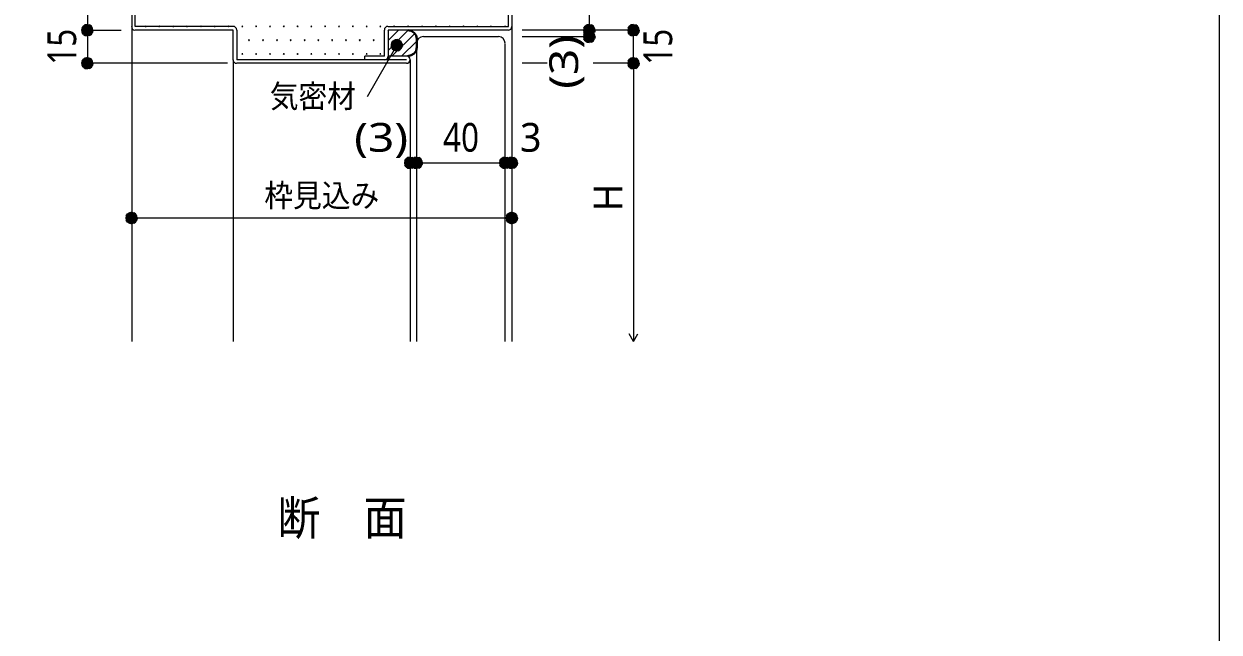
# Model space of a CAD drawing. Header units: millimetres. Extents: x 0 to 420, y 0 to 297.
# Drawn here: x 312.1 to 420.2, y 169.3 to 224.3 of the extents above; entities that cross this region are included whole.
import ezdxf
from ezdxf.enums import TextEntityAlignment as Align

# ---------------------------------------------------------------- set-up
doc = ezdxf.new("R2010")
doc.units = ezdxf.units.MM
doc.styles.add('kst32b', font='NotoSansJP-Variable.ttf')

msp = doc.modelspace()

# ---------------------------------------------------------------- hatches: boundary and pattern name
h = msp.add_hatch(color=7)
h.paths.add_polyline_path([(317.58, 224.24), (317.44, 224.13), (317.8, 223.77), (317.58, 224.24)])
h.paths.add_polyline_path([(317.44, 224.13), (317.8, 223.77), (317.31, 223.96), (317.44, 224.13)])
h.paths.add_polyline_path([(317.8, 223.77), (317.31, 223.96), (317.27, 223.77), (317.8, 223.77)])
h = msp.add_hatch(color=7)
h.paths.add_polyline_path([(318.16, 224.13), (317.99, 224.24), (317.8, 223.77), (318.16, 224.13)])
h.paths.add_polyline_path([(317.99, 224.24), (317.8, 223.77), (317.8, 224.28), (317.99, 224.24)])
h.paths.add_polyline_path([(317.8, 223.77), (317.8, 224.28), (317.58, 224.24), (317.8, 223.77)])
for points in [[(318.26, 223.96), (318.16, 224.13), (317.8, 223.77), (318.26, 223.96)], [(323.07, 224.15), (323.05, 224.13), (323.02, 224.11), (323.05, 224.09), (323.07, 224.07), (323.09, 224.09), (323.11, 224.11), (323.09, 224.13), (323.07, 224.15)], [(324.32, 224.15), (324.29, 224.13), (324.27, 224.11), (324.29, 224.09), (324.32, 224.07), (324.34, 224.09), (324.36, 224.11), (324.34, 224.13), (324.32, 224.15)], [(325.56, 224.15), (325.54, 224.13), (325.52, 224.11), (325.54, 224.09), (325.56, 224.07), (325.59, 224.09), (325.61, 224.11), (325.59, 224.13), (325.56, 224.15)], [(326.81, 224.15), (326.79, 224.13), (326.77, 224.11), (326.79, 224.09), (326.81, 224.07), (326.83, 224.09), (326.86, 224.11), (326.83, 224.13), (326.81, 224.15)], [(328.06, 224.15), (328.04, 224.13), (328.02, 224.11), (328.04, 224.09), (328.06, 224.07), (328.08, 224.09), (328.1, 224.11), (328.08, 224.13), (328.06, 224.15)], [(329.31, 224.15), (329.29, 224.13), (329.27, 224.11), (329.29, 224.09), (329.31, 224.07), (329.33, 224.09), (329.35, 224.11), (329.33, 224.13), (329.31, 224.15)], [(330.56, 224.15), (330.54, 224.13), (330.52, 224.11), (330.54, 224.09), (330.56, 224.07), (330.58, 224.09), (330.6, 224.11), (330.58, 224.13), (330.56, 224.15)], [(331.81, 224.15), (331.79, 224.13), (331.77, 224.11), (331.79, 224.09), (331.81, 224.07), (331.83, 224.09), (331.85, 224.11), (331.83, 224.13), (331.81, 224.15)], [(333.06, 224.15), (333.04, 224.13), (333.02, 224.11), (333.04, 224.09), (333.06, 224.07), (333.08, 224.09), (333.1, 224.11), (333.08, 224.13), (333.06, 224.15)], [(334.31, 224.15), (334.29, 224.13), (334.26, 224.11), (334.29, 224.09), (334.31, 224.07), (334.33, 224.09), (334.35, 224.11), (334.33, 224.13), (334.31, 224.15)], [(335.56, 224.15), (335.53, 224.13), (335.51, 224.11), (335.53, 224.09), (335.56, 224.07), (335.58, 224.09), (335.6, 224.11), (335.58, 224.13), (335.56, 224.15)], [(336.8, 224.15), (336.78, 224.13), (336.76, 224.11), (336.78, 224.09), (336.8, 224.07), (336.83, 224.09), (336.85, 224.11), (336.83, 224.13), (336.8, 224.15)], [(338.05, 224.15), (338.03, 224.13), (338.01, 224.11), (338.03, 224.09), (338.05, 224.07), (338.07, 224.09), (338.1, 224.11), (338.07, 224.13), (338.05, 224.15)], [(339.3, 224.15), (339.28, 224.13), (339.26, 224.11), (339.28, 224.09), (339.3, 224.07), (339.32, 224.09), (339.34, 224.11), (339.32, 224.13), (339.3, 224.15)], [(340.55, 224.15), (340.53, 224.13), (340.51, 224.11), (340.53, 224.09), (340.55, 224.07), (340.57, 224.09), (340.59, 224.11), (340.57, 224.13), (340.55, 224.15)], [(341.8, 224.15), (341.78, 224.13), (341.76, 224.11), (341.78, 224.09), (341.8, 224.07), (341.82, 224.09), (341.84, 224.11), (341.82, 224.13), (341.8, 224.15)], [(343.05, 224.15), (343.03, 224.13), (343.01, 224.11), (343.03, 224.09), (343.05, 224.07), (343.07, 224.09), (343.09, 224.11), (343.07, 224.13), (343.05, 224.15)], [(344.3, 224.15), (344.28, 224.13), (344.25, 224.11), (344.28, 224.09), (344.3, 224.07), (344.32, 224.09), (344.34, 224.11), (344.32, 224.13), (344.3, 224.15)], [(345.55, 224.15), (345.52, 224.13), (345.5, 224.11), (345.52, 224.09), (345.55, 224.07), (345.57, 224.09), (345.59, 224.11), (345.57, 224.13), (345.55, 224.15)], [(346.82, 224.15), (346.79, 224.13), (346.77, 224.11), (346.79, 224.09), (346.82, 224.07), (346.84, 224.09), (346.86, 224.11), (346.84, 224.13), (346.82, 224.15)], [(348.06, 224.15), (348.04, 224.13), (348.02, 224.11), (348.04, 224.09), (348.06, 224.07), (348.09, 224.09), (348.11, 224.11), (348.09, 224.13), (348.06, 224.15)], [(349.31, 224.15), (349.29, 224.13), (349.27, 224.11), (349.29, 224.09), (349.31, 224.07), (349.33, 224.09), (349.36, 224.11), (349.33, 224.13), (349.31, 224.15)], [(350.56, 224.15), (350.54, 224.13), (350.52, 224.11), (350.54, 224.09), (350.56, 224.07), (350.58, 224.09), (350.6, 224.11), (350.58, 224.13), (350.56, 224.15)], [(351.81, 224.15), (351.79, 224.13), (351.77, 224.11), (351.79, 224.09), (351.81, 224.07), (351.83, 224.09), (351.85, 224.11), (351.83, 224.13), (351.81, 224.15)], [(353.06, 224.15), (353.04, 224.13), (353.02, 224.11), (353.04, 224.09), (353.06, 224.07), (353.08, 224.09), (353.1, 224.11), (353.08, 224.13), (353.06, 224.15)], [(354.31, 224.15), (354.29, 224.13), (354.27, 224.11), (354.29, 224.09), (354.31, 224.07), (354.33, 224.09), (354.35, 224.11), (354.33, 224.13), (354.31, 224.15)], [(355.56, 224.15), (355.54, 224.13), (355.52, 224.11), (355.54, 224.09), (355.56, 224.07), (355.58, 224.09), (355.6, 224.11), (355.58, 224.13), (355.56, 224.15)], [(363.66, 223.96), (363.56, 224.13), (363.18, 223.77), (363.66, 223.96)], [(367.66, 223.96), (367.56, 224.13), (367.18, 223.77), (367.66, 223.96)], [(332.42, 222.91), (332.4, 222.88), (332.38, 222.86), (332.4, 222.84), (332.42, 222.82), (332.44, 222.84), (332.46, 222.86), (332.44, 222.88), (332.42, 222.91)], [(333.67, 222.91), (333.65, 222.88), (333.63, 222.86), (333.65, 222.84), (333.67, 222.82), (333.69, 222.84), (333.71, 222.86), (333.69, 222.88), (333.67, 222.91)], [(334.94, 222.91), (334.92, 222.88), (334.9, 222.86), (334.92, 222.84), (334.94, 222.82), (334.96, 222.84), (334.98, 222.86), (334.96, 222.88), (334.94, 222.91)], [(336.19, 222.91), (336.17, 222.88), (336.15, 222.86), (336.17, 222.84), (336.19, 222.82), (336.21, 222.84), (336.23, 222.86), (336.21, 222.88), (336.19, 222.91)], [(337.44, 222.91), (337.42, 222.88), (337.4, 222.86), (337.42, 222.84), (337.44, 222.82), (337.46, 222.84), (337.48, 222.86), (337.46, 222.88), (337.44, 222.91)], [(338.69, 222.91), (338.67, 222.88), (338.65, 222.86), (338.67, 222.84), (338.69, 222.82), (338.71, 222.84), (338.73, 222.86), (338.71, 222.88), (338.69, 222.91)], [(339.94, 222.91), (339.92, 222.88), (339.89, 222.86), (339.92, 222.84), (339.94, 222.82), (339.96, 222.84), (339.98, 222.86), (339.96, 222.88), (339.94, 222.91)], [(341.19, 222.91), (341.16, 222.88), (341.14, 222.86), (341.16, 222.84), (341.19, 222.82), (341.21, 222.84), (341.23, 222.86), (341.21, 222.88), (341.19, 222.91)], [(342.43, 222.91), (342.41, 222.88), (342.39, 222.86), (342.41, 222.84), (342.43, 222.82), (342.46, 222.84), (342.48, 222.86), (342.46, 222.88), (342.43, 222.91)], [(343.68, 222.91), (343.66, 222.88), (343.64, 222.86), (343.66, 222.84), (343.68, 222.82), (343.7, 222.84), (343.73, 222.86), (343.7, 222.88), (343.68, 222.91)], [(363.66, 223.37), (363.56, 223.52), (363.18, 223.16), (363.66, 223.37)], [(331.81, 221.66), (331.79, 221.64), (331.77, 221.62), (331.79, 221.59), (331.81, 221.57), (331.83, 221.59), (331.85, 221.62), (331.83, 221.64), (331.81, 221.66)], [(333.06, 221.66), (333.04, 221.64), (333.02, 221.62), (333.04, 221.59), (333.06, 221.57), (333.08, 221.59), (333.1, 221.62), (333.08, 221.64), (333.06, 221.66)], [(334.31, 221.66), (334.29, 221.64), (334.26, 221.62), (334.29, 221.59), (334.31, 221.57), (334.33, 221.59), (334.35, 221.62), (334.33, 221.64), (334.31, 221.66)], [(335.56, 221.66), (335.53, 221.64), (335.51, 221.62), (335.53, 221.59), (335.56, 221.57), (335.58, 221.59), (335.6, 221.62), (335.58, 221.64), (335.56, 221.66)], [(336.8, 221.66), (336.78, 221.64), (336.76, 221.62), (336.78, 221.59), (336.8, 221.57), (336.83, 221.59), (336.85, 221.62), (336.83, 221.64), (336.8, 221.66)], [(338.05, 221.66), (338.03, 221.64), (338.01, 221.62), (338.03, 221.59), (338.05, 221.57), (338.07, 221.59), (338.1, 221.62), (338.07, 221.64), (338.05, 221.66)], [(339.3, 221.66), (339.28, 221.64), (339.26, 221.62), (339.28, 221.59), (339.3, 221.57), (339.32, 221.59), (339.34, 221.62), (339.32, 221.64), (339.3, 221.66)], [(340.55, 221.66), (340.53, 221.64), (340.51, 221.62), (340.53, 221.59), (340.55, 221.57), (340.57, 221.59), (340.59, 221.62), (340.57, 221.64), (340.55, 221.66)], [(341.8, 221.66), (341.78, 221.64), (341.76, 221.62), (341.78, 221.59), (341.8, 221.57), (341.82, 221.59), (341.84, 221.62), (341.82, 221.64), (341.8, 221.66)], [(343.05, 221.66), (343.03, 221.64), (343.01, 221.62), (343.03, 221.59), (343.05, 221.57), (343.07, 221.59), (343.09, 221.62), (343.07, 221.64), (343.05, 221.66)], [(344.3, 221.66), (344.28, 221.64), (344.25, 221.62), (344.28, 221.59), (344.3, 221.57), (344.32, 221.59), (344.34, 221.62), (344.32, 221.64), (344.3, 221.66)], [(346.07, 222), (346.22, 222.14), (345.78, 222.4), (346.07, 222)], [(318.26, 220.96), (318.16, 221.13), (317.8, 220.77), (318.26, 220.96)], [(367.66, 220.96), (367.56, 221.13), (367.18, 220.77), (367.66, 220.96)], [(347.47, 211.96), (347.34, 212.13), (346.99, 211.77), (347.47, 211.96)], [(348.06, 211.96), (347.96, 212.13), (347.6, 211.77), (348.06, 211.96)], [(356.07, 211.96), (355.96, 212.13), (355.58, 211.77), (356.07, 211.96)], [(356.66, 211.96), (356.55, 212.13), (356.19, 211.77), (356.66, 211.96)], [(322.26, 206.97), (322.16, 207.14), (321.8, 206.78), (322.26, 206.97)], [(356.66, 206.97), (356.55, 207.14), (356.19, 206.78), (356.66, 206.97)]]:
    msp.add_hatch(color=7).paths.add_polyline_path(points)
h = msp.add_hatch(color=7)
h.paths.add_polyline_path([(318.16, 223.39), (318.26, 223.56), (317.8, 223.77), (318.16, 223.39)])
h.paths.add_polyline_path([(318.26, 223.56), (317.8, 223.77), (318.3, 223.77), (318.26, 223.56)])
h.paths.add_polyline_path([(317.8, 223.77), (318.3, 223.77), (318.26, 223.96), (317.8, 223.77)])
h = msp.add_hatch(color=7)
h.paths.add_polyline_path([(362.99, 224.24), (362.82, 224.13), (363.18, 223.77), (362.99, 224.24)])
h.paths.add_polyline_path([(362.82, 224.13), (363.18, 223.77), (362.71, 223.96), (362.82, 224.13)])
h.paths.add_polyline_path([(363.18, 223.77), (362.71, 223.96), (362.67, 223.77), (363.18, 223.77)])
h = msp.add_hatch(color=7)
h.paths.add_polyline_path([(363.56, 224.13), (363.39, 224.24), (363.18, 223.77), (363.56, 224.13)])
h.paths.add_polyline_path([(363.39, 224.24), (363.18, 223.77), (363.18, 224.28), (363.39, 224.24)])
h.paths.add_polyline_path([(363.18, 223.77), (363.18, 224.28), (362.99, 224.24), (363.18, 223.77)])
h = msp.add_hatch(color=7)
h.paths.add_polyline_path([(363.56, 223.39), (363.66, 223.56), (363.18, 223.77), (363.56, 223.39)])
h.paths.add_polyline_path([(363.66, 223.56), (363.18, 223.77), (363.71, 223.77), (363.66, 223.56)])
h.paths.add_polyline_path([(363.18, 223.77), (363.71, 223.77), (363.66, 223.96), (363.18, 223.77)])
h = msp.add_hatch(color=7)
h.paths.add_polyline_path([(366.99, 224.24), (366.82, 224.13), (367.18, 223.77), (366.99, 224.24)])
h.paths.add_polyline_path([(366.82, 224.13), (367.18, 223.77), (366.71, 223.96), (366.82, 224.13)])
h.paths.add_polyline_path([(367.18, 223.77), (366.71, 223.96), (366.67, 223.77), (367.18, 223.77)])
h = msp.add_hatch(color=7)
h.paths.add_polyline_path([(367.56, 224.13), (367.39, 224.24), (367.18, 223.77), (367.56, 224.13)])
h.paths.add_polyline_path([(367.39, 224.24), (367.18, 223.77), (367.18, 224.28), (367.39, 224.24)])
h.paths.add_polyline_path([(367.18, 223.77), (367.18, 224.28), (366.99, 224.24), (367.18, 223.77)])
h = msp.add_hatch(color=7)
h.paths.add_polyline_path([(367.56, 223.39), (367.66, 223.56), (367.18, 223.77), (367.56, 223.39)])
h.paths.add_polyline_path([(367.66, 223.56), (367.18, 223.77), (367.71, 223.77), (367.66, 223.56)])
h.paths.add_polyline_path([(367.18, 223.77), (367.71, 223.77), (367.66, 223.96), (367.18, 223.77)])
h = msp.add_hatch(color=7)
h.paths.add_polyline_path([(317.27, 223.77), (317.31, 223.56), (317.8, 223.77), (317.27, 223.77)])
h.paths.add_polyline_path([(317.31, 223.56), (317.8, 223.77), (317.44, 223.39), (317.31, 223.56)])
h.paths.add_polyline_path([(317.8, 223.77), (317.44, 223.39), (317.58, 223.29), (317.8, 223.77)])
h = msp.add_hatch(color=7)
h.paths.add_polyline_path([(317.58, 223.29), (317.8, 223.24), (317.8, 223.77), (317.58, 223.29)])
h.paths.add_polyline_path([(317.8, 223.24), (317.8, 223.77), (317.99, 223.29), (317.8, 223.24)])
h.paths.add_polyline_path([(317.8, 223.77), (317.99, 223.29), (318.16, 223.39), (317.8, 223.77)])
h = msp.add_hatch(color=7)
h.paths.add_polyline_path([(345.63, 222.88), (345.46, 222.8), (345.78, 222.4), (345.63, 222.88)])
h.paths.add_polyline_path([(345.46, 222.8), (345.78, 222.4), (345.33, 222.65), (345.46, 222.8)])
h.paths.add_polyline_path([(345.78, 222.4), (345.33, 222.65), (345.27, 222.46), (345.78, 222.4)])
h = msp.add_hatch(color=7)
h.paths.add_polyline_path([(346.18, 222.72), (346.03, 222.84), (345.78, 222.4), (346.18, 222.72)])
h.paths.add_polyline_path([(346.03, 222.84), (345.78, 222.4), (345.84, 222.91), (346.03, 222.84)])
h.paths.add_polyline_path([(345.78, 222.4), (345.84, 222.91), (345.63, 222.88), (345.78, 222.4)])
h = msp.add_hatch(color=7)
h.paths.add_polyline_path([(346.22, 222.14), (346.29, 222.33), (345.78, 222.4), (346.22, 222.14)])
h.paths.add_polyline_path([(346.29, 222.33), (345.78, 222.4), (346.27, 222.53), (346.29, 222.33)])
h.paths.add_polyline_path([(345.78, 222.4), (346.27, 222.53), (346.18, 222.72), (345.78, 222.4)])
h = msp.add_hatch(color=7)
h.paths.add_polyline_path([(362.67, 223.77), (362.71, 223.56), (363.18, 223.77), (362.67, 223.77)])
h.paths.add_polyline_path([(362.71, 223.56), (363.18, 223.77), (362.82, 223.39), (362.71, 223.56)])
h.paths.add_polyline_path([(363.18, 223.77), (362.82, 223.39), (362.99, 223.29), (363.18, 223.77)])
h = msp.add_hatch(color=7)
h.paths.add_polyline_path([(362.99, 223.65), (362.82, 223.52), (363.18, 223.16), (362.99, 223.65)])
h.paths.add_polyline_path([(362.82, 223.52), (363.18, 223.16), (362.71, 223.37), (362.82, 223.52)])
h.paths.add_polyline_path([(363.18, 223.16), (362.71, 223.37), (362.67, 223.16), (363.18, 223.16)])
h = msp.add_hatch(color=7)
h.paths.add_polyline_path([(362.67, 223.16), (362.71, 222.97), (363.18, 223.16), (362.67, 223.16)])
h.paths.add_polyline_path([(362.71, 222.97), (363.18, 223.16), (362.82, 222.8), (362.71, 222.97)])
h.paths.add_polyline_path([(363.18, 223.16), (362.82, 222.8), (362.99, 222.69), (363.18, 223.16)])
h = msp.add_hatch(color=7)
h.paths.add_polyline_path([(362.99, 223.29), (363.18, 223.24), (363.18, 223.77), (362.99, 223.29)])
h.paths.add_polyline_path([(363.18, 223.24), (363.18, 223.77), (363.39, 223.29), (363.18, 223.24)])
h.paths.add_polyline_path([(363.18, 223.77), (363.39, 223.29), (363.56, 223.39), (363.18, 223.77)])
h = msp.add_hatch(color=7)
h.paths.add_polyline_path([(363.56, 223.52), (363.39, 223.65), (363.18, 223.16), (363.56, 223.52)])
h.paths.add_polyline_path([(363.39, 223.65), (363.18, 223.16), (363.18, 223.69), (363.39, 223.65)])
h.paths.add_polyline_path([(363.18, 223.16), (363.18, 223.69), (362.99, 223.65), (363.18, 223.16)])
h = msp.add_hatch(color=7)
h.paths.add_polyline_path([(362.99, 222.69), (363.18, 222.65), (363.18, 223.16), (362.99, 222.69)])
h.paths.add_polyline_path([(363.18, 222.65), (363.18, 223.16), (363.39, 222.69), (363.18, 222.65)])
h.paths.add_polyline_path([(363.18, 223.16), (363.39, 222.69), (363.56, 222.8), (363.18, 223.16)])
h = msp.add_hatch(color=7)
h.paths.add_polyline_path([(363.56, 222.8), (363.66, 222.97), (363.18, 223.16), (363.56, 222.8)])
h.paths.add_polyline_path([(363.66, 222.97), (363.18, 223.16), (363.71, 223.16), (363.66, 222.97)])
h.paths.add_polyline_path([(363.18, 223.16), (363.71, 223.16), (363.66, 223.37), (363.18, 223.16)])
h = msp.add_hatch(color=7)
h.paths.add_polyline_path([(366.67, 223.77), (366.71, 223.56), (367.18, 223.77), (366.67, 223.77)])
h.paths.add_polyline_path([(366.71, 223.56), (367.18, 223.77), (366.82, 223.39), (366.71, 223.56)])
h.paths.add_polyline_path([(367.18, 223.77), (366.82, 223.39), (366.99, 223.29), (367.18, 223.77)])
h = msp.add_hatch(color=7)
h.paths.add_polyline_path([(366.99, 223.29), (367.18, 223.24), (367.18, 223.77), (366.99, 223.29)])
h.paths.add_polyline_path([(367.18, 223.24), (367.18, 223.77), (367.39, 223.29), (367.18, 223.24)])
h.paths.add_polyline_path([(367.18, 223.77), (367.39, 223.29), (367.56, 223.39), (367.18, 223.77)])
h = msp.add_hatch(color=7)
h.paths.add_polyline_path([(345.27, 222.46), (345.27, 222.27), (345.78, 222.4), (345.27, 222.46)])
h.paths.add_polyline_path([(345.27, 222.27), (345.78, 222.4), (345.36, 222.08), (345.27, 222.27)])
h.paths.add_polyline_path([(345.78, 222.4), (345.36, 222.08), (345.52, 221.95), (345.78, 222.4)])
h = msp.add_hatch(color=7)
h.paths.add_polyline_path([(345.52, 221.95), (345.72, 221.89), (345.78, 222.4), (345.52, 221.95)])
h.paths.add_polyline_path([(345.72, 221.89), (345.78, 222.4), (345.91, 221.89), (345.72, 221.89)])
h.paths.add_polyline_path([(345.78, 222.4), (345.91, 221.89), (346.07, 222), (345.78, 222.4)])
h = msp.add_hatch(color=7)
h.paths.add_polyline_path([(317.58, 221.23), (317.44, 221.13), (317.8, 220.77), (317.58, 221.23)])
h.paths.add_polyline_path([(317.44, 221.13), (317.8, 220.77), (317.31, 220.96), (317.44, 221.13)])
h.paths.add_polyline_path([(317.8, 220.77), (317.31, 220.96), (317.27, 220.77), (317.8, 220.77)])
h = msp.add_hatch(color=7)
h.paths.add_polyline_path([(317.27, 220.77), (317.31, 220.58), (317.8, 220.77), (317.27, 220.77)])
h.paths.add_polyline_path([(317.31, 220.58), (317.8, 220.77), (317.44, 220.41), (317.31, 220.58)])
h.paths.add_polyline_path([(317.8, 220.77), (317.44, 220.41), (317.58, 220.3), (317.8, 220.77)])
h = msp.add_hatch(color=7)
h.paths.add_polyline_path([(318.16, 221.13), (317.99, 221.23), (317.8, 220.77), (318.16, 221.13)])
h.paths.add_polyline_path([(317.99, 221.23), (317.8, 220.77), (317.8, 221.28), (317.99, 221.23)])
h.paths.add_polyline_path([(317.8, 220.77), (317.8, 221.28), (317.58, 221.23), (317.8, 220.77)])
h = msp.add_hatch(color=7)
h.paths.add_polyline_path([(317.58, 220.3), (317.8, 220.26), (317.8, 220.77), (317.58, 220.3)])
h.paths.add_polyline_path([(317.8, 220.26), (317.8, 220.77), (317.99, 220.3), (317.8, 220.26)])
h.paths.add_polyline_path([(317.8, 220.77), (317.99, 220.3), (318.16, 220.41), (317.8, 220.77)])
h = msp.add_hatch(color=7)
h.paths.add_polyline_path([(318.16, 220.41), (318.26, 220.58), (317.8, 220.77), (318.16, 220.41)])
h.paths.add_polyline_path([(318.26, 220.58), (317.8, 220.77), (318.3, 220.77), (318.26, 220.58)])
h.paths.add_polyline_path([(317.8, 220.77), (318.3, 220.77), (318.26, 220.96), (317.8, 220.77)])
h = msp.add_hatch(color=7)
h.paths.add_polyline_path([(366.99, 221.23), (366.82, 221.13), (367.18, 220.77), (366.99, 221.23)])
h.paths.add_polyline_path([(366.82, 221.13), (367.18, 220.77), (366.71, 220.96), (366.82, 221.13)])
h.paths.add_polyline_path([(367.18, 220.77), (366.71, 220.96), (366.67, 220.77), (367.18, 220.77)])
h = msp.add_hatch(color=7)
h.paths.add_polyline_path([(366.67, 220.77), (366.71, 220.58), (367.18, 220.77), (366.67, 220.77)])
h.paths.add_polyline_path([(366.71, 220.58), (367.18, 220.77), (366.82, 220.41), (366.71, 220.58)])
h.paths.add_polyline_path([(367.18, 220.77), (366.82, 220.41), (366.99, 220.3), (367.18, 220.77)])
h = msp.add_hatch(color=7)
h.paths.add_polyline_path([(367.56, 221.13), (367.39, 221.23), (367.18, 220.77), (367.56, 221.13)])
h.paths.add_polyline_path([(367.39, 221.23), (367.18, 220.77), (367.18, 221.28), (367.39, 221.23)])
h.paths.add_polyline_path([(367.18, 220.77), (367.18, 221.28), (366.99, 221.23), (367.18, 220.77)])
h = msp.add_hatch(color=7)
h.paths.add_polyline_path([(366.99, 220.3), (367.18, 220.26), (367.18, 220.77), (366.99, 220.3)])
h.paths.add_polyline_path([(367.18, 220.26), (367.18, 220.77), (367.39, 220.3), (367.18, 220.26)])
h.paths.add_polyline_path([(367.18, 220.77), (367.39, 220.3), (367.56, 220.41), (367.18, 220.77)])
h = msp.add_hatch(color=7)
h.paths.add_polyline_path([(367.56, 220.41), (367.66, 220.58), (367.18, 220.77), (367.56, 220.41)])
h.paths.add_polyline_path([(367.66, 220.58), (367.18, 220.77), (367.71, 220.77), (367.66, 220.58)])
h.paths.add_polyline_path([(367.18, 220.77), (367.71, 220.77), (367.66, 220.96), (367.18, 220.77)])
h = msp.add_hatch(color=7)
h.paths.add_polyline_path([(346.79, 212.24), (346.63, 212.13), (346.99, 211.77), (346.79, 212.24)])
h.paths.add_polyline_path([(346.63, 212.13), (346.99, 211.77), (346.52, 211.96), (346.63, 212.13)])
h.paths.add_polyline_path([(346.99, 211.77), (346.52, 211.96), (346.48, 211.77), (346.99, 211.77)])
h = msp.add_hatch(color=7)
h.paths.add_polyline_path([(347.34, 212.13), (347.18, 212.24), (346.99, 211.77), (347.34, 212.13)])
h.paths.add_polyline_path([(347.18, 212.24), (346.99, 211.77), (346.99, 212.28), (347.18, 212.24)])
h.paths.add_polyline_path([(346.99, 211.77), (346.99, 212.28), (346.79, 212.24), (346.99, 211.77)])
h = msp.add_hatch(color=7)
h.paths.add_polyline_path([(347.34, 211.41), (347.47, 211.56), (346.99, 211.77), (347.34, 211.41)])
h.paths.add_polyline_path([(347.47, 211.56), (346.99, 211.77), (347.49, 211.77), (347.47, 211.56)])
h.paths.add_polyline_path([(346.99, 211.77), (347.49, 211.77), (347.47, 211.96), (346.99, 211.77)])
h = msp.add_hatch(color=7)
h.paths.add_polyline_path([(347.39, 212.24), (347.22, 212.13), (347.6, 211.77), (347.39, 212.24)])
h.paths.add_polyline_path([(347.22, 212.13), (347.6, 211.77), (347.11, 211.96), (347.22, 212.13)])
h.paths.add_polyline_path([(347.6, 211.77), (347.11, 211.96), (347.07, 211.77), (347.6, 211.77)])
h = msp.add_hatch(color=7)
h.paths.add_polyline_path([(347.96, 212.13), (347.79, 212.24), (347.6, 211.77), (347.96, 212.13)])
h.paths.add_polyline_path([(347.79, 212.24), (347.6, 211.77), (347.6, 212.28), (347.79, 212.24)])
h.paths.add_polyline_path([(347.6, 211.77), (347.6, 212.28), (347.39, 212.24), (347.6, 211.77)])
h = msp.add_hatch(color=7)
h.paths.add_polyline_path([(347.96, 211.41), (348.06, 211.56), (347.6, 211.77), (347.96, 211.41)])
h.paths.add_polyline_path([(348.06, 211.56), (347.6, 211.77), (348.11, 211.77), (348.06, 211.56)])
h.paths.add_polyline_path([(347.6, 211.77), (348.11, 211.77), (348.06, 211.96), (347.6, 211.77)])
h = msp.add_hatch(color=7)
h.paths.add_polyline_path([(355.39, 212.24), (355.22, 212.13), (355.58, 211.77), (355.39, 212.24)])
h.paths.add_polyline_path([(355.22, 212.13), (355.58, 211.77), (355.11, 211.96), (355.22, 212.13)])
h.paths.add_polyline_path([(355.58, 211.77), (355.11, 211.96), (355.07, 211.77), (355.58, 211.77)])
h = msp.add_hatch(color=7)
h.paths.add_polyline_path([(355.96, 212.13), (355.79, 212.24), (355.58, 211.77), (355.96, 212.13)])
h.paths.add_polyline_path([(355.79, 212.24), (355.58, 211.77), (355.58, 212.28), (355.79, 212.24)])
h.paths.add_polyline_path([(355.58, 211.77), (355.58, 212.28), (355.39, 212.24), (355.58, 211.77)])
h = msp.add_hatch(color=7)
h.paths.add_polyline_path([(355.96, 211.41), (356.07, 211.56), (355.58, 211.77), (355.96, 211.41)])
h.paths.add_polyline_path([(356.07, 211.56), (355.58, 211.77), (356.11, 211.77), (356.07, 211.56)])
h.paths.add_polyline_path([(355.58, 211.77), (356.11, 211.77), (356.07, 211.96), (355.58, 211.77)])
h = msp.add_hatch(color=7)
h.paths.add_polyline_path([(356, 212.24), (355.83, 212.13), (356.19, 211.77), (356, 212.24)])
h.paths.add_polyline_path([(355.83, 212.13), (356.19, 211.77), (355.71, 211.96), (355.83, 212.13)])
h.paths.add_polyline_path([(356.19, 211.77), (355.71, 211.96), (355.68, 211.77), (356.19, 211.77)])
h = msp.add_hatch(color=7)
h.paths.add_polyline_path([(356.55, 212.13), (356.38, 212.24), (356.19, 211.77), (356.55, 212.13)])
h.paths.add_polyline_path([(356.38, 212.24), (356.19, 211.77), (356.19, 212.28), (356.38, 212.24)])
h.paths.add_polyline_path([(356.19, 211.77), (356.19, 212.28), (356, 212.24), (356.19, 211.77)])
h = msp.add_hatch(color=7)
h.paths.add_polyline_path([(356.55, 211.41), (356.66, 211.56), (356.19, 211.77), (356.55, 211.41)])
h.paths.add_polyline_path([(356.66, 211.56), (356.19, 211.77), (356.7, 211.77), (356.66, 211.56)])
h.paths.add_polyline_path([(356.19, 211.77), (356.7, 211.77), (356.66, 211.96), (356.19, 211.77)])
h = msp.add_hatch(color=7)
h.paths.add_polyline_path([(346.48, 211.77), (346.52, 211.56), (346.99, 211.77), (346.48, 211.77)])
h.paths.add_polyline_path([(346.52, 211.56), (346.99, 211.77), (346.63, 211.41), (346.52, 211.56)])
h.paths.add_polyline_path([(346.99, 211.77), (346.63, 211.41), (346.79, 211.29), (346.99, 211.77)])
h = msp.add_hatch(color=7)
h.paths.add_polyline_path([(346.79, 211.29), (346.99, 211.24), (346.99, 211.77), (346.79, 211.29)])
h.paths.add_polyline_path([(346.99, 211.24), (346.99, 211.77), (347.18, 211.29), (346.99, 211.24)])
h.paths.add_polyline_path([(346.99, 211.77), (347.18, 211.29), (347.34, 211.41), (346.99, 211.77)])
h = msp.add_hatch(color=7)
h.paths.add_polyline_path([(347.07, 211.77), (347.11, 211.56), (347.6, 211.77), (347.07, 211.77)])
h.paths.add_polyline_path([(347.11, 211.56), (347.6, 211.77), (347.22, 211.41), (347.11, 211.56)])
h.paths.add_polyline_path([(347.6, 211.77), (347.22, 211.41), (347.39, 211.29), (347.6, 211.77)])
h = msp.add_hatch(color=7)
h.paths.add_polyline_path([(347.39, 211.29), (347.6, 211.24), (347.6, 211.77), (347.39, 211.29)])
h.paths.add_polyline_path([(347.6, 211.24), (347.6, 211.77), (347.79, 211.29), (347.6, 211.24)])
h.paths.add_polyline_path([(347.6, 211.77), (347.79, 211.29), (347.96, 211.41), (347.6, 211.77)])
h = msp.add_hatch(color=7)
h.paths.add_polyline_path([(355.07, 211.77), (355.11, 211.56), (355.58, 211.77), (355.07, 211.77)])
h.paths.add_polyline_path([(355.11, 211.56), (355.58, 211.77), (355.22, 211.41), (355.11, 211.56)])
h.paths.add_polyline_path([(355.58, 211.77), (355.22, 211.41), (355.39, 211.29), (355.58, 211.77)])
h = msp.add_hatch(color=7)
h.paths.add_polyline_path([(355.39, 211.29), (355.58, 211.24), (355.58, 211.77), (355.39, 211.29)])
h.paths.add_polyline_path([(355.58, 211.24), (355.58, 211.77), (355.79, 211.29), (355.58, 211.24)])
h.paths.add_polyline_path([(355.58, 211.77), (355.79, 211.29), (355.96, 211.41), (355.58, 211.77)])
h = msp.add_hatch(color=7)
h.paths.add_polyline_path([(355.68, 211.77), (355.71, 211.56), (356.19, 211.77), (355.68, 211.77)])
h.paths.add_polyline_path([(355.71, 211.56), (356.19, 211.77), (355.83, 211.41), (355.71, 211.56)])
h.paths.add_polyline_path([(356.19, 211.77), (355.83, 211.41), (356, 211.29), (356.19, 211.77)])
h = msp.add_hatch(color=7)
h.paths.add_polyline_path([(356, 211.29), (356.19, 211.24), (356.19, 211.77), (356, 211.29)])
h.paths.add_polyline_path([(356.19, 211.24), (356.19, 211.77), (356.38, 211.29), (356.19, 211.24)])
h.paths.add_polyline_path([(356.19, 211.77), (356.38, 211.29), (356.55, 211.41), (356.19, 211.77)])
h = msp.add_hatch(color=7)
h.paths.add_polyline_path([(321.59, 207.24), (321.42, 207.14), (321.8, 206.78), (321.59, 207.24)])
h.paths.add_polyline_path([(321.42, 207.14), (321.8, 206.78), (321.31, 206.97), (321.42, 207.14)])
h.paths.add_polyline_path([(321.8, 206.78), (321.31, 206.97), (321.27, 206.78), (321.8, 206.78)])
h = msp.add_hatch(color=7)
h.paths.add_polyline_path([(321.27, 206.78), (321.31, 206.57), (321.8, 206.78), (321.27, 206.78)])
h.paths.add_polyline_path([(321.31, 206.57), (321.8, 206.78), (321.42, 206.4), (321.31, 206.57)])
h.paths.add_polyline_path([(321.8, 206.78), (321.42, 206.4), (321.59, 206.29), (321.8, 206.78)])
h = msp.add_hatch(color=7)
h.paths.add_polyline_path([(322.16, 207.14), (321.99, 207.24), (321.8, 206.78), (322.16, 207.14)])
h.paths.add_polyline_path([(321.99, 207.24), (321.8, 206.78), (321.8, 207.29), (321.99, 207.24)])
h.paths.add_polyline_path([(321.8, 206.78), (321.8, 207.29), (321.59, 207.24), (321.8, 206.78)])
h = msp.add_hatch(color=7)
h.paths.add_polyline_path([(321.59, 206.29), (321.8, 206.25), (321.8, 206.78), (321.59, 206.29)])
h.paths.add_polyline_path([(321.8, 206.25), (321.8, 206.78), (321.99, 206.29), (321.8, 206.25)])
h.paths.add_polyline_path([(321.8, 206.78), (321.99, 206.29), (322.16, 206.4), (321.8, 206.78)])
h = msp.add_hatch(color=7)
h.paths.add_polyline_path([(322.16, 206.4), (322.26, 206.57), (321.8, 206.78), (322.16, 206.4)])
h.paths.add_polyline_path([(322.26, 206.57), (321.8, 206.78), (322.3, 206.78), (322.26, 206.57)])
h.paths.add_polyline_path([(321.8, 206.78), (322.3, 206.78), (322.26, 206.97), (321.8, 206.78)])
h = msp.add_hatch(color=7)
h.paths.add_polyline_path([(356, 207.24), (355.83, 207.14), (356.19, 206.78), (356, 207.24)])
h.paths.add_polyline_path([(355.83, 207.14), (356.19, 206.78), (355.71, 206.97), (355.83, 207.14)])
h.paths.add_polyline_path([(356.19, 206.78), (355.71, 206.97), (355.68, 206.78), (356.19, 206.78)])
h = msp.add_hatch(color=7)
h.paths.add_polyline_path([(355.68, 206.78), (355.71, 206.57), (356.19, 206.78), (355.68, 206.78)])
h.paths.add_polyline_path([(355.71, 206.57), (356.19, 206.78), (355.83, 206.4), (355.71, 206.57)])
h.paths.add_polyline_path([(356.19, 206.78), (355.83, 206.4), (356, 206.29), (356.19, 206.78)])
h = msp.add_hatch(color=7)
h.paths.add_polyline_path([(356.55, 207.14), (356.38, 207.24), (356.19, 206.78), (356.55, 207.14)])
h.paths.add_polyline_path([(356.38, 207.24), (356.19, 206.78), (356.19, 207.29), (356.38, 207.24)])
h.paths.add_polyline_path([(356.19, 206.78), (356.19, 207.29), (356, 207.24), (356.19, 206.78)])
h = msp.add_hatch(color=7)
h.paths.add_polyline_path([(356, 206.29), (356.19, 206.25), (356.19, 206.78), (356, 206.29)])
h.paths.add_polyline_path([(356.19, 206.25), (356.19, 206.78), (356.38, 206.29), (356.19, 206.25)])
h.paths.add_polyline_path([(356.19, 206.78), (356.38, 206.29), (356.55, 206.4), (356.19, 206.78)])
h = msp.add_hatch(color=7)
h.paths.add_polyline_path([(356.55, 206.4), (356.66, 206.57), (356.19, 206.78), (356.55, 206.4)])
h.paths.add_polyline_path([(356.66, 206.57), (356.19, 206.78), (356.7, 206.78), (356.66, 206.57)])
h.paths.add_polyline_path([(356.19, 206.78), (356.7, 206.78), (356.66, 206.97), (356.19, 206.78)])

# ---------------------------------------------------------------- linework, layer by layer
at = {"lineweight": 13}
msp.add_lwpolyline([(0.19, 0), (0.19, 296.97), (420.16, 296.97), (420.16, 0)], close=True, dxfattribs=at)
for points in [[(317.8, 233.76), (317.8, 228.77), (317.8, 223.77), (317.8, 220.77)], [(321.8, 228.45), (321.8, 224.09)], [(322.11, 224.09), (322.11, 228.45)], [(355.88, 224.09), (355.88, 228.45)], [(356.19, 228.45), (356.19, 224.09)], [(363.18, 228.77), (363.18, 223.77), (363.18, 223.16)], [(321.78, 224.1), (321.8, 223.97), (321.87, 223.87), (321.98, 223.8), (322.1, 223.77)], [(321.8, 224.09), (321.8, 195.6)], [(330.98, 224.09), (322.11, 224.09)], [(331.3, 223.78), (331.27, 223.91), (331.2, 224.02), (331.1, 224.09), (330.97, 224.11)], [(344.98, 224.11), (344.86, 224.09), (344.75, 224.02), (344.68, 223.91), (344.66, 223.78)], [(345, 224.09), (355.88, 224.09)], [(355.86, 223.77), (355.99, 223.8), (356.1, 223.87), (356.17, 223.97), (356.19, 224.1)], [(356.19, 224.09), (356.19, 195.6)], [(317.8, 223.77), (320.84, 223.77)], [(330.98, 221.09), (330.98, 223.77), (322.11, 223.77)], [(331.3, 223.77), (331.3, 221.09)], [(344.68, 221.4), (344.68, 223.77)], [(345, 223.77), (345, 221.09)], [(355.88, 223.77), (345, 223.77)], [(345, 223.71), (345.04, 223.77)], [(345, 222.82), (345.93, 223.77)], [(345, 221.93), (346.82, 223.77)], [(345.33, 221.4), (347.41, 223.48)], [(346.22, 221.4), (347.6, 222.78)], [(348.18, 223.18), (347.95, 223.13), (347.75, 223), (347.63, 222.81), (347.58, 222.58)], [(354.99, 223.16), (348.19, 223.16)], [(355.58, 222.58), (355.53, 222.81), (355.4, 223), (355.21, 223.13), (354.98, 223.18)], [(367.18, 223.77), (357.12, 223.77)], [(363.18, 223.16), (357.12, 223.16)], [(367.18, 220.77), (367.18, 223.77)], [(345.78, 222.4), (343.09, 217.74)], [(347.26, 221.57), (347.43, 221.74)], [(347.6, 195.6), (347.6, 222.57)], [(355.58, 195.6), (355.58, 222.57)], [(330.48, 220.77), (317.8, 220.77)], [(330.96, 221.1), (330.99, 220.97), (331.06, 220.86), (331.16, 220.79), (331.29, 220.77)], [(330.98, 221.09), (330.98, 195.6)], [(346.67, 221.09), (331.3, 221.09)], [(346.67, 220.77), (331.3, 220.77)], [(342.88, 221.09), (342.88, 221.4)], [(344.68, 221.4), (342.88, 221.4)], [(344.67, 221.09), (344.8, 221.11), (344.9, 221.18), (344.97, 221.29), (345, 221.41)], [(346.79, 221.4), (345, 221.4)], [(346.99, 221.1), (346.96, 221.22), (346.89, 221.33), (346.78, 221.4), (346.66, 221.42)], [(346.66, 220.77), (346.78, 220.79), (346.89, 220.86), (346.96, 220.97), (346.99, 221.1)], [(346.99, 221.09), (346.99, 195.6)], [(359.39, 220.77), (357.12, 220.77)], [(367.18, 220.77), (363.54, 220.77)], [(367.18, 220.77), (367.18, 195.6), (366.8, 196.3)], [(346.99, 211.77), (347.6, 211.77), (355.58, 211.77), (356.19, 211.77)], [(321.8, 206.78), (356.19, 206.78)], [(367.18, 195.6), (367.58, 196.3)]]:
    msp.add_lwpolyline(points, dxfattribs=at)
at = {"lineweight": 0}
for points in [[(317.8, 223.77), (317.31, 223.96), (317.27, 223.77)], [(317.44, 224.13), (317.8, 223.77), (317.31, 223.96)], [(317.58, 224.24), (317.44, 224.13), (317.8, 223.77)], [(317.8, 223.77), (317.8, 224.28), (317.58, 224.24)], [(317.99, 224.24), (317.8, 223.77), (317.8, 224.28)], [(318.16, 224.13), (317.99, 224.24), (317.8, 223.77)], [(318.26, 223.96), (318.16, 224.13), (317.8, 223.77)], [(317.8, 223.77), (318.3, 223.77), (318.26, 223.96)], [(323.07, 224.15), (323.05, 224.13), (323.02, 224.11), (323.05, 224.09), (323.07, 224.07), (323.09, 224.09), (323.11, 224.11), (323.09, 224.13)], [(324.32, 224.15), (324.29, 224.13), (324.27, 224.11), (324.29, 224.09), (324.32, 224.07), (324.34, 224.09), (324.36, 224.11), (324.34, 224.13)], [(325.56, 224.15), (325.54, 224.13), (325.52, 224.11), (325.54, 224.09), (325.56, 224.07), (325.59, 224.09), (325.61, 224.11), (325.59, 224.13)], [(326.81, 224.15), (326.79, 224.13), (326.77, 224.11), (326.79, 224.09), (326.81, 224.07), (326.83, 224.09), (326.86, 224.11), (326.83, 224.13)], [(328.06, 224.15), (328.04, 224.13), (328.02, 224.11), (328.04, 224.09), (328.06, 224.07), (328.08, 224.09), (328.1, 224.11), (328.08, 224.13)], [(329.31, 224.15), (329.29, 224.13), (329.27, 224.11), (329.29, 224.09), (329.31, 224.07), (329.33, 224.09), (329.35, 224.11), (329.33, 224.13)], [(330.56, 224.15), (330.54, 224.13), (330.52, 224.11), (330.54, 224.09), (330.56, 224.07), (330.58, 224.09), (330.6, 224.11), (330.58, 224.13)], [(331.81, 224.15), (331.79, 224.13), (331.77, 224.11), (331.79, 224.09), (331.81, 224.07), (331.83, 224.09), (331.85, 224.11), (331.83, 224.13)], [(333.06, 224.15), (333.04, 224.13), (333.02, 224.11), (333.04, 224.09), (333.06, 224.07), (333.08, 224.09), (333.1, 224.11), (333.08, 224.13)], [(334.31, 224.15), (334.29, 224.13), (334.26, 224.11), (334.29, 224.09), (334.31, 224.07), (334.33, 224.09), (334.35, 224.11), (334.33, 224.13)], [(335.56, 224.15), (335.53, 224.13), (335.51, 224.11), (335.53, 224.09), (335.56, 224.07), (335.58, 224.09), (335.6, 224.11), (335.58, 224.13)], [(336.8, 224.15), (336.78, 224.13), (336.76, 224.11), (336.78, 224.09), (336.8, 224.07), (336.83, 224.09), (336.85, 224.11), (336.83, 224.13)], [(338.05, 224.15), (338.03, 224.13), (338.01, 224.11), (338.03, 224.09), (338.05, 224.07), (338.07, 224.09), (338.1, 224.11), (338.07, 224.13)], [(339.3, 224.15), (339.28, 224.13), (339.26, 224.11), (339.28, 224.09), (339.3, 224.07), (339.32, 224.09), (339.34, 224.11), (339.32, 224.13)], [(340.55, 224.15), (340.53, 224.13), (340.51, 224.11), (340.53, 224.09), (340.55, 224.07), (340.57, 224.09), (340.59, 224.11), (340.57, 224.13)], [(341.8, 224.15), (341.78, 224.13), (341.76, 224.11), (341.78, 224.09), (341.8, 224.07), (341.82, 224.09), (341.84, 224.11), (341.82, 224.13)], [(343.05, 224.15), (343.03, 224.13), (343.01, 224.11), (343.03, 224.09), (343.05, 224.07), (343.07, 224.09), (343.09, 224.11), (343.07, 224.13)], [(344.3, 224.15), (344.28, 224.13), (344.25, 224.11), (344.28, 224.09), (344.3, 224.07), (344.32, 224.09), (344.34, 224.11), (344.32, 224.13)], [(345.55, 224.15), (345.52, 224.13), (345.5, 224.11), (345.52, 224.09), (345.55, 224.07), (345.57, 224.09), (345.59, 224.11), (345.57, 224.13)], [(346.82, 224.15), (346.79, 224.13), (346.77, 224.11), (346.79, 224.09), (346.82, 224.07), (346.84, 224.09), (346.86, 224.11), (346.84, 224.13)], [(348.06, 224.15), (348.04, 224.13), (348.02, 224.11), (348.04, 224.09), (348.06, 224.07), (348.09, 224.09), (348.11, 224.11), (348.09, 224.13)], [(349.31, 224.15), (349.29, 224.13), (349.27, 224.11), (349.29, 224.09), (349.31, 224.07), (349.33, 224.09), (349.36, 224.11), (349.33, 224.13)], [(350.56, 224.15), (350.54, 224.13), (350.52, 224.11), (350.54, 224.09), (350.56, 224.07), (350.58, 224.09), (350.6, 224.11), (350.58, 224.13)], [(351.81, 224.15), (351.79, 224.13), (351.77, 224.11), (351.79, 224.09), (351.81, 224.07), (351.83, 224.09), (351.85, 224.11), (351.83, 224.13)], [(353.06, 224.15), (353.04, 224.13), (353.02, 224.11), (353.04, 224.09), (353.06, 224.07), (353.08, 224.09), (353.1, 224.11), (353.08, 224.13)], [(354.31, 224.15), (354.29, 224.13), (354.27, 224.11), (354.29, 224.09), (354.31, 224.07), (354.33, 224.09), (354.35, 224.11), (354.33, 224.13)], [(355.56, 224.15), (355.54, 224.13), (355.52, 224.11), (355.54, 224.09), (355.56, 224.07), (355.58, 224.09), (355.6, 224.11), (355.58, 224.13)], [(363.18, 223.77), (362.71, 223.96), (362.67, 223.77)], [(362.82, 224.13), (363.18, 223.77), (362.71, 223.96)], [(362.99, 224.24), (362.82, 224.13), (363.18, 223.77)], [(363.18, 223.77), (363.18, 224.28), (362.99, 224.24)], [(363.39, 224.24), (363.18, 223.77), (363.18, 224.28)], [(363.56, 224.13), (363.39, 224.24), (363.18, 223.77)], [(363.66, 223.96), (363.56, 224.13), (363.18, 223.77)], [(363.18, 223.77), (363.71, 223.77), (363.66, 223.96)], [(367.18, 223.77), (366.71, 223.96), (366.67, 223.77)], [(366.82, 224.13), (367.18, 223.77), (366.71, 223.96)], [(366.99, 224.24), (366.82, 224.13), (367.18, 223.77)], [(367.18, 223.77), (367.18, 224.28), (366.99, 224.24)], [(367.39, 224.24), (367.18, 223.77), (367.18, 224.28)], [(367.56, 224.13), (367.39, 224.24), (367.18, 223.77)], [(367.66, 223.96), (367.56, 224.13), (367.18, 223.77)], [(367.18, 223.77), (367.71, 223.77), (367.66, 223.96)], [(317.27, 223.77), (317.31, 223.56), (317.8, 223.77)], [(317.31, 223.56), (317.8, 223.77), (317.44, 223.39)], [(317.8, 223.77), (317.44, 223.39), (317.58, 223.29)], [(317.58, 223.29), (317.8, 223.24), (317.8, 223.77)], [(317.8, 223.24), (317.8, 223.77), (317.99, 223.29)], [(317.8, 223.77), (317.99, 223.29), (318.16, 223.39)], [(318.16, 223.39), (318.26, 223.56), (317.8, 223.77)], [(318.26, 223.56), (317.8, 223.77), (318.3, 223.77)], [(332.42, 222.91), (332.4, 222.88), (332.38, 222.86), (332.4, 222.84), (332.42, 222.82), (332.44, 222.84), (332.46, 222.86), (332.44, 222.88)], [(333.67, 222.91), (333.65, 222.88), (333.63, 222.86), (333.65, 222.84), (333.67, 222.82), (333.69, 222.84), (333.71, 222.86), (333.69, 222.88)], [(334.94, 222.91), (334.92, 222.88), (334.9, 222.86), (334.92, 222.84), (334.94, 222.82), (334.96, 222.84), (334.98, 222.86), (334.96, 222.88)], [(336.19, 222.91), (336.17, 222.88), (336.15, 222.86), (336.17, 222.84), (336.19, 222.82), (336.21, 222.84), (336.23, 222.86), (336.21, 222.88)], [(337.44, 222.91), (337.42, 222.88), (337.4, 222.86), (337.42, 222.84), (337.44, 222.82), (337.46, 222.84), (337.48, 222.86), (337.46, 222.88)], [(338.69, 222.91), (338.67, 222.88), (338.65, 222.86), (338.67, 222.84), (338.69, 222.82), (338.71, 222.84), (338.73, 222.86), (338.71, 222.88)], [(339.94, 222.91), (339.92, 222.88), (339.89, 222.86), (339.92, 222.84), (339.94, 222.82), (339.96, 222.84), (339.98, 222.86), (339.96, 222.88)], [(341.19, 222.91), (341.16, 222.88), (341.14, 222.86), (341.16, 222.84), (341.19, 222.82), (341.21, 222.84), (341.23, 222.86), (341.21, 222.88)], [(342.43, 222.91), (342.41, 222.88), (342.39, 222.86), (342.41, 222.84), (342.43, 222.82), (342.46, 222.84), (342.48, 222.86), (342.46, 222.88)], [(343.68, 222.91), (343.66, 222.88), (343.64, 222.86), (343.66, 222.84), (343.68, 222.82), (343.7, 222.84), (343.73, 222.86), (343.7, 222.88)], [(345.46, 222.8), (345.78, 222.4), (345.33, 222.65)], [(345.63, 222.88), (345.46, 222.8), (345.78, 222.4)], [(345.78, 222.4), (345.84, 222.91), (345.63, 222.88)], [(346.03, 222.84), (345.78, 222.4), (345.84, 222.91)], [(346.18, 222.72), (346.03, 222.84), (345.78, 222.4)], [(345.78, 222.4), (346.27, 222.53), (346.18, 222.72)], [(362.67, 223.77), (362.71, 223.56), (363.18, 223.77)], [(363.18, 223.16), (362.71, 223.37), (362.67, 223.16)], [(362.67, 223.16), (362.71, 222.97), (363.18, 223.16)], [(362.71, 223.56), (363.18, 223.77), (362.82, 223.39)], [(362.82, 223.52), (363.18, 223.16), (362.71, 223.37)], [(362.71, 222.97), (363.18, 223.16), (362.82, 222.8)], [(363.18, 223.77), (362.82, 223.39), (362.99, 223.29)], [(362.99, 223.65), (362.82, 223.52), (363.18, 223.16)], [(363.18, 223.16), (362.82, 222.8), (362.99, 222.69)], [(362.99, 223.29), (363.18, 223.24), (363.18, 223.77)], [(363.18, 223.16), (363.18, 223.69), (362.99, 223.65)], [(362.99, 222.69), (363.18, 222.65), (363.18, 223.16)], [(363.18, 223.24), (363.18, 223.77), (363.39, 223.29)], [(363.18, 223.77), (363.39, 223.29), (363.56, 223.39)], [(363.56, 223.39), (363.66, 223.56), (363.18, 223.77)], [(363.66, 223.56), (363.18, 223.77), (363.71, 223.77)], [(363.39, 223.65), (363.18, 223.16), (363.18, 223.69)], [(363.56, 223.52), (363.39, 223.65), (363.18, 223.16)], [(363.66, 223.37), (363.56, 223.52), (363.18, 223.16)], [(363.18, 223.16), (363.71, 223.16), (363.66, 223.37)], [(363.18, 222.65), (363.18, 223.16), (363.39, 222.69)], [(363.18, 223.16), (363.39, 222.69), (363.56, 222.8)], [(363.56, 222.8), (363.66, 222.97), (363.18, 223.16)], [(363.66, 222.97), (363.18, 223.16), (363.71, 223.16)], [(366.67, 223.77), (366.71, 223.56), (367.18, 223.77)], [(366.71, 223.56), (367.18, 223.77), (366.82, 223.39)], [(367.18, 223.77), (366.82, 223.39), (366.99, 223.29)], [(366.99, 223.29), (367.18, 223.24), (367.18, 223.77)], [(367.18, 223.24), (367.18, 223.77), (367.39, 223.29)], [(367.18, 223.77), (367.39, 223.29), (367.56, 223.39)], [(367.56, 223.39), (367.66, 223.56), (367.18, 223.77)], [(367.66, 223.56), (367.18, 223.77), (367.71, 223.77)], [(331.81, 221.66), (331.79, 221.64), (331.77, 221.62), (331.79, 221.59), (331.81, 221.57), (331.83, 221.59), (331.85, 221.62), (331.83, 221.64)], [(333.06, 221.66), (333.04, 221.64), (333.02, 221.62), (333.04, 221.59), (333.06, 221.57), (333.08, 221.59), (333.1, 221.62), (333.08, 221.64)], [(334.31, 221.66), (334.29, 221.64), (334.26, 221.62), (334.29, 221.59), (334.31, 221.57), (334.33, 221.59), (334.35, 221.62), (334.33, 221.64)], [(335.56, 221.66), (335.53, 221.64), (335.51, 221.62), (335.53, 221.59), (335.56, 221.57), (335.58, 221.59), (335.6, 221.62), (335.58, 221.64)], [(336.8, 221.66), (336.78, 221.64), (336.76, 221.62), (336.78, 221.59), (336.8, 221.57), (336.83, 221.59), (336.85, 221.62), (336.83, 221.64)], [(338.05, 221.66), (338.03, 221.64), (338.01, 221.62), (338.03, 221.59), (338.05, 221.57), (338.07, 221.59), (338.1, 221.62), (338.07, 221.64)], [(339.3, 221.66), (339.28, 221.64), (339.26, 221.62), (339.28, 221.59), (339.3, 221.57), (339.32, 221.59), (339.34, 221.62), (339.32, 221.64)], [(340.55, 221.66), (340.53, 221.64), (340.51, 221.62), (340.53, 221.59), (340.55, 221.57), (340.57, 221.59), (340.59, 221.62), (340.57, 221.64)], [(341.8, 221.66), (341.78, 221.64), (341.76, 221.62), (341.78, 221.59), (341.8, 221.57), (341.82, 221.59), (341.84, 221.62), (341.82, 221.64)], [(343.05, 221.66), (343.03, 221.64), (343.01, 221.62), (343.03, 221.59), (343.05, 221.57), (343.07, 221.59), (343.09, 221.62), (343.07, 221.64)], [(344.3, 221.66), (344.28, 221.64), (344.25, 221.62), (344.28, 221.59), (344.3, 221.57), (344.32, 221.59), (344.34, 221.62), (344.32, 221.64)], [(345.78, 222.4), (345.33, 222.65), (345.27, 222.46)], [(345.27, 222.46), (345.27, 222.27), (345.78, 222.4)], [(345.27, 222.27), (345.78, 222.4), (345.36, 222.08)], [(345.78, 222.4), (345.36, 222.08), (345.52, 221.95)], [(345.52, 221.95), (345.72, 221.89), (345.78, 222.4)], [(345.72, 221.89), (345.78, 222.4), (345.91, 221.89)], [(346.29, 222.33), (345.78, 222.4), (346.27, 222.53)], [(346.22, 222.14), (346.29, 222.33), (345.78, 222.4)], [(345.78, 222.4), (345.91, 221.89), (346.07, 222)], [(346.07, 222), (346.22, 222.14), (345.78, 222.4)], [(317.8, 220.77), (317.31, 220.96), (317.27, 220.77)], [(317.27, 220.77), (317.31, 220.58), (317.8, 220.77)], [(317.44, 221.13), (317.8, 220.77), (317.31, 220.96)], [(317.31, 220.58), (317.8, 220.77), (317.44, 220.41)], [(317.58, 221.23), (317.44, 221.13), (317.8, 220.77)], [(317.8, 220.77), (317.44, 220.41), (317.58, 220.3)], [(317.8, 220.77), (317.8, 221.28), (317.58, 221.23)], [(317.58, 220.3), (317.8, 220.26), (317.8, 220.77)], [(317.99, 221.23), (317.8, 220.77), (317.8, 221.28)], [(318.16, 221.13), (317.99, 221.23), (317.8, 220.77)], [(318.26, 220.96), (318.16, 221.13), (317.8, 220.77)], [(317.8, 220.77), (318.3, 220.77), (318.26, 220.96)], [(317.8, 220.26), (317.8, 220.77), (317.99, 220.3)], [(317.8, 220.77), (317.99, 220.3), (318.16, 220.41)], [(318.16, 220.41), (318.26, 220.58), (317.8, 220.77)], [(318.26, 220.58), (317.8, 220.77), (318.3, 220.77)], [(367.18, 220.77), (366.71, 220.96), (366.67, 220.77)], [(366.67, 220.77), (366.71, 220.58), (367.18, 220.77)], [(366.82, 221.13), (367.18, 220.77), (366.71, 220.96)], [(366.71, 220.58), (367.18, 220.77), (366.82, 220.41)], [(366.99, 221.23), (366.82, 221.13), (367.18, 220.77)], [(367.18, 220.77), (366.82, 220.41), (366.99, 220.3)], [(367.18, 220.77), (367.18, 221.28), (366.99, 221.23)], [(366.99, 220.3), (367.18, 220.26), (367.18, 220.77)], [(367.39, 221.23), (367.18, 220.77), (367.18, 221.28)], [(367.56, 221.13), (367.39, 221.23), (367.18, 220.77)], [(367.66, 220.96), (367.56, 221.13), (367.18, 220.77)], [(367.18, 220.77), (367.71, 220.77), (367.66, 220.96)], [(367.18, 220.26), (367.18, 220.77), (367.39, 220.3)], [(367.18, 220.77), (367.39, 220.3), (367.56, 220.41)], [(367.56, 220.41), (367.66, 220.58), (367.18, 220.77)], [(367.66, 220.58), (367.18, 220.77), (367.71, 220.77)], [(346.99, 211.77), (346.52, 211.96), (346.48, 211.77)], [(346.63, 212.13), (346.99, 211.77), (346.52, 211.96)], [(346.79, 212.24), (346.63, 212.13), (346.99, 211.77)], [(346.99, 211.77), (346.99, 212.28), (346.79, 212.24)], [(347.18, 212.24), (346.99, 211.77), (346.99, 212.28)], [(347.34, 212.13), (347.18, 212.24), (346.99, 211.77)], [(347.47, 211.96), (347.34, 212.13), (346.99, 211.77)], [(346.99, 211.77), (347.49, 211.77), (347.47, 211.96)], [(347.6, 211.77), (347.11, 211.96), (347.07, 211.77)], [(347.22, 212.13), (347.6, 211.77), (347.11, 211.96)], [(347.39, 212.24), (347.22, 212.13), (347.6, 211.77)], [(347.6, 211.77), (347.6, 212.28), (347.39, 212.24)], [(347.79, 212.24), (347.6, 211.77), (347.6, 212.28)], [(347.96, 212.13), (347.79, 212.24), (347.6, 211.77)], [(348.06, 211.96), (347.96, 212.13), (347.6, 211.77)], [(347.6, 211.77), (348.11, 211.77), (348.06, 211.96)], [(355.58, 211.77), (355.11, 211.96), (355.07, 211.77)], [(355.22, 212.13), (355.58, 211.77), (355.11, 211.96)], [(355.39, 212.24), (355.22, 212.13), (355.58, 211.77)], [(355.58, 211.77), (355.58, 212.28), (355.39, 212.24)], [(355.79, 212.24), (355.58, 211.77), (355.58, 212.28)], [(355.96, 212.13), (355.79, 212.24), (355.58, 211.77)], [(356.07, 211.96), (355.96, 212.13), (355.58, 211.77)], [(355.58, 211.77), (356.11, 211.77), (356.07, 211.96)], [(356.19, 211.77), (355.71, 211.96), (355.68, 211.77)], [(355.83, 212.13), (356.19, 211.77), (355.71, 211.96)], [(356, 212.24), (355.83, 212.13), (356.19, 211.77)], [(356.19, 211.77), (356.19, 212.28), (356, 212.24)], [(356.38, 212.24), (356.19, 211.77), (356.19, 212.28)], [(356.55, 212.13), (356.38, 212.24), (356.19, 211.77)], [(356.66, 211.96), (356.55, 212.13), (356.19, 211.77)], [(356.19, 211.77), (356.7, 211.77), (356.66, 211.96)], [(346.48, 211.77), (346.52, 211.56), (346.99, 211.77)], [(346.52, 211.56), (346.99, 211.77), (346.63, 211.41)], [(346.99, 211.77), (346.63, 211.41), (346.79, 211.29)], [(346.79, 211.29), (346.99, 211.24), (346.99, 211.77)], [(346.99, 211.24), (346.99, 211.77), (347.18, 211.29)], [(346.99, 211.77), (347.18, 211.29), (347.34, 211.41)], [(347.34, 211.41), (347.47, 211.56), (346.99, 211.77)], [(347.47, 211.56), (346.99, 211.77), (347.49, 211.77)], [(347.07, 211.77), (347.11, 211.56), (347.6, 211.77)], [(347.11, 211.56), (347.6, 211.77), (347.22, 211.41)], [(347.6, 211.77), (347.22, 211.41), (347.39, 211.29)], [(347.39, 211.29), (347.6, 211.24), (347.6, 211.77)], [(347.6, 211.24), (347.6, 211.77), (347.79, 211.29)], [(347.6, 211.77), (347.79, 211.29), (347.96, 211.41)], [(347.96, 211.41), (348.06, 211.56), (347.6, 211.77)], [(348.06, 211.56), (347.6, 211.77), (348.11, 211.77)], [(355.07, 211.77), (355.11, 211.56), (355.58, 211.77)], [(355.11, 211.56), (355.58, 211.77), (355.22, 211.41)], [(355.58, 211.77), (355.22, 211.41), (355.39, 211.29)], [(355.39, 211.29), (355.58, 211.24), (355.58, 211.77)], [(355.58, 211.24), (355.58, 211.77), (355.79, 211.29)], [(355.58, 211.77), (355.79, 211.29), (355.96, 211.41)], [(355.96, 211.41), (356.07, 211.56), (355.58, 211.77)], [(356.07, 211.56), (355.58, 211.77), (356.11, 211.77)], [(355.68, 211.77), (355.71, 211.56), (356.19, 211.77)], [(355.71, 211.56), (356.19, 211.77), (355.83, 211.41)], [(356.19, 211.77), (355.83, 211.41), (356, 211.29)], [(356, 211.29), (356.19, 211.24), (356.19, 211.77)], [(356.19, 211.24), (356.19, 211.77), (356.38, 211.29)], [(356.19, 211.77), (356.38, 211.29), (356.55, 211.41)], [(356.55, 211.41), (356.66, 211.56), (356.19, 211.77)], [(356.66, 211.56), (356.19, 211.77), (356.7, 211.77)], [(321.8, 206.78), (321.31, 206.97), (321.27, 206.78)], [(321.27, 206.78), (321.31, 206.57), (321.8, 206.78)], [(321.42, 207.14), (321.8, 206.78), (321.31, 206.97)], [(321.31, 206.57), (321.8, 206.78), (321.42, 206.4)], [(321.59, 207.24), (321.42, 207.14), (321.8, 206.78)], [(321.8, 206.78), (321.42, 206.4), (321.59, 206.29)], [(321.8, 206.78), (321.8, 207.29), (321.59, 207.24)], [(321.59, 206.29), (321.8, 206.25), (321.8, 206.78)], [(321.99, 207.24), (321.8, 206.78), (321.8, 207.29)], [(322.16, 207.14), (321.99, 207.24), (321.8, 206.78)], [(322.26, 206.97), (322.16, 207.14), (321.8, 206.78)], [(321.8, 206.78), (322.3, 206.78), (322.26, 206.97)], [(321.8, 206.25), (321.8, 206.78), (321.99, 206.29)], [(321.8, 206.78), (321.99, 206.29), (322.16, 206.4)], [(322.16, 206.4), (322.26, 206.57), (321.8, 206.78)], [(322.26, 206.57), (321.8, 206.78), (322.3, 206.78)], [(356.19, 206.78), (355.71, 206.97), (355.68, 206.78)], [(355.68, 206.78), (355.71, 206.57), (356.19, 206.78)], [(355.83, 207.14), (356.19, 206.78), (355.71, 206.97)], [(355.71, 206.57), (356.19, 206.78), (355.83, 206.4)], [(356, 207.24), (355.83, 207.14), (356.19, 206.78)], [(356.19, 206.78), (355.83, 206.4), (356, 206.29)], [(356.19, 206.78), (356.19, 207.29), (356, 207.24)], [(356, 206.29), (356.19, 206.25), (356.19, 206.78)], [(356.38, 207.24), (356.19, 206.78), (356.19, 207.29)], [(356.55, 207.14), (356.38, 207.24), (356.19, 206.78)], [(356.66, 206.97), (356.55, 207.14), (356.19, 206.78)], [(356.19, 206.78), (356.7, 206.78), (356.66, 206.97)], [(356.19, 206.25), (356.19, 206.78), (356.38, 206.29)], [(356.19, 206.78), (356.38, 206.29), (356.55, 206.4)], [(356.55, 206.4), (356.66, 206.57), (356.19, 206.78)], [(356.66, 206.57), (356.19, 206.78), (356.7, 206.78)]]:
    msp.add_lwpolyline(points, close=True, dxfattribs=at)
at = {"lineweight": 30}
for points in [[(347.58, 222.98), (347.52, 223.29), (347.35, 223.54), (347.09, 223.71), (346.78, 223.77)], [(347.6, 222.97), (347.6, 222.21)], [(346.78, 221.42), (347.09, 221.49), (347.35, 221.66), (347.52, 221.91), (347.58, 222.22)]]:
    msp.add_lwpolyline(points, dxfattribs=at)

# ---------------------------------------------------------------- texts
at = {"style": 'kst32b'}
for s, height, p, p2 in [('15', 2.599, (316.78, 220.64), (316.78, 223.89)), ('(3)', 2.599, (362.18, 218.46), (362.18, 223.33)), ('15', 2.599, (370.69, 220.64), (370.69, 223.89)), ('気密材', 2.079, (334.29, 216.75), (342.08, 216.75)), ('(3)', 2.599, (341.93, 212.77), (346.8, 212.77)), ('40', 2.599, (349.97, 212.77), (353.22, 212.77)), ('枠見込み', 2.079, (333.8, 207.77), (344.19, 207.77)), ('断\u3000面', 3.119, (334.98, 178.08), (346.68, 178.08))]:
    msp.add_text(s, height=height, dxfattribs=at).set_placement(p, p2, align=Align.FIT)
msp.add_text('3', height=2.6, dxfattribs=at).set_placement((356.93, 212.77))
msp.add_text('H', height=2.6, rotation=90, dxfattribs=at).set_placement((366.18, 207.37))

doc.saveas('drawing.dxf')
